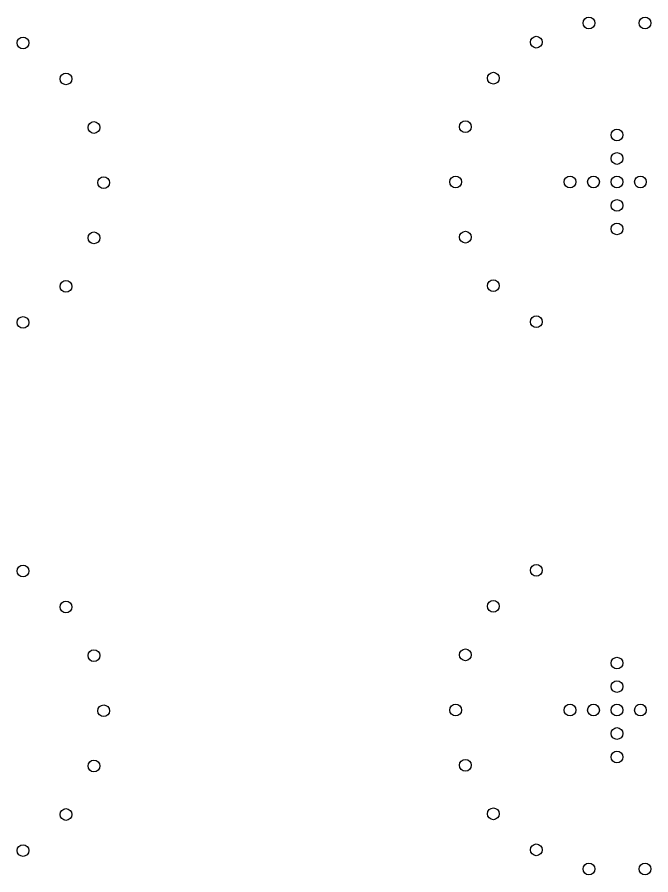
# Model space of a CAD drawing. Header units: millimetres. Extents: x -47.5 to 47.5, y -38.1 to 38.1.
# Drawn here: x 14.52 to 25.33, y 2.9 to 17.52 of the extents above; entities that cross this region are included whole.
import ezdxf

# ---------------------------------------------------------------- set-up
doc = ezdxf.new("R2010")
doc.units = ezdxf.units.MM
doc.header["$MEASUREMENT"] = 0
doc.layers.add('L1', color=7, linetype='Continuous')

msp = doc.modelspace()

# ---------------------------------------------------------------- linework, layer by layer
at = {"layer": 'L1'}
for centre in [(24.272, 17.421), (25.228, 17.421), (14.625, 17.082), (23.375, 17.095), (15.357, 16.469), (22.643, 16.481), (15.834, 15.641), (22.166, 15.654), (24.75, 15.513), (24.75, 15.113), (16, 14.701), (22, 14.713), (23.95, 14.713), (24.35, 14.713), (24.75, 14.713), (25.15, 14.713), (24.75, 14.313), (24.75, 13.913), (15.834, 13.76), (22.166, 13.772), (15.357, 12.933), (22.643, 12.945), (23.375, 12.331), (14.625, 12.319), (23.375, 8.095), (14.625, 8.082), (15.357, 7.469), (22.643, 7.481), (15.834, 6.641), (22.166, 6.654), (24.75, 6.513), (24.75, 6.113), (16, 5.701), (22, 5.713), (23.95, 5.713), (24.35, 5.713), (24.75, 5.713), (25.15, 5.713), (24.75, 5.313), (24.75, 4.913), (15.834, 4.76), (22.166, 4.772), (15.357, 3.933), (22.643, 3.945), (14.625, 3.319), (23.375, 3.331), (24.272, 3.005), (25.228, 3.005)]:
    msp.add_circle(centre, 0.1, dxfattribs=at)

doc.saveas('drawing.dxf')
